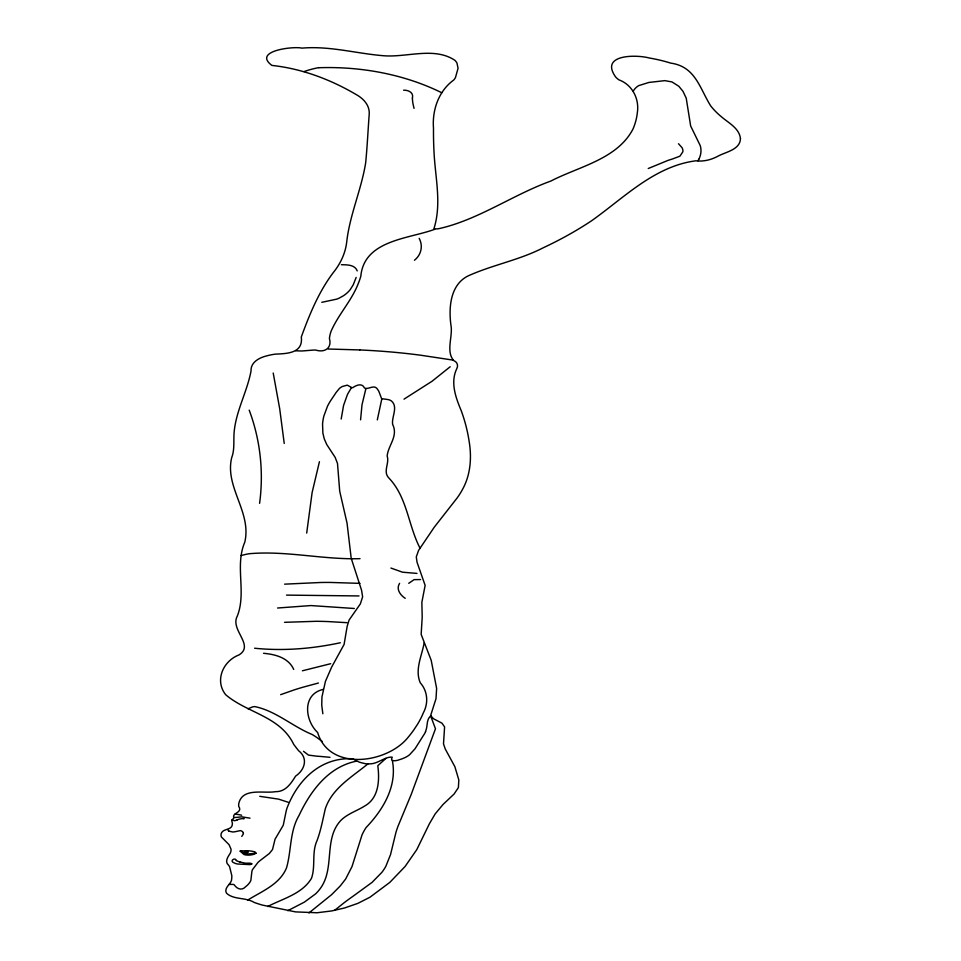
<?xml version="1.0" encoding="UTF-8"?>
<svg xmlns="http://www.w3.org/2000/svg" width="961" height="961" viewBox="0 0 961 961"><rect width="100%" height="100%" fill="white"/><g stroke="black" fill="none" stroke-linecap="round" stroke-linejoin="round"><path stroke-width="1.44" d="M412.449 98.058C413.855 92.436 408.281 89.986 403.62 90.19M241.74 850.917L240.178 851.11L243.794 854.389A6.343 3.952 -7 0 0 244.815 854.749L245.415 854.882A12.012 7.496 -7 0 0 254.221 854.197L256.058 853.176L254.641 852.023M360.579 419.837L361.997 404.845L365.877 388.724M259.602 503.336C263.807 471.875 260.347 439.874 249.199 410.143M306.691 533.067L312.121 492.537L319.436 461.7M381.829 398.815L377.313 419.885M341.179 419.056L343.582 405.374L347.293 394.911A95.776 59.75 -7 0 1 348.242 393.061L351.498 387.559M424.161 642.861C421.855 655.991 414.647 669.565 420.233 682.742C427.657 691.091 428.666 702.923 423.357 712.81A152.571 95.187 -7 0 1 417.555 724.234L413.939 729.735A179.299 111.86 -7 0 1 408.197 737.219C387.331 763.527 329.227 771.743 317.647 732.51C304.649 720.233 302.078 694.19 323.16 689.409M356.171 277.417L353.228 284.828L350.224 289.609A34.103 21.274 -7 0 1 343.606 295.664L339.377 298.03A23.1 14.403 -7 0 1 336.65 299.159L321.803 302.319M425.531 731.633L426.384 728.846A83.751 52.254 -7 0 0 426.864 726.348L427.345 722.828A56.675 35.365 -7 0 1 427.525 721.723L428.27 719.224A19.448 12.133 -7 0 1 430.78 715.801M399.596 583.351C395.848 589.069 400.256 595.147 405.218 598.319M698.839 159.202L697.974 160.763M241.764 836.418L243.277 834.088A5.213 3.255 -7 0 0 243.325 833.055M414.455 260.239C421.182 255.013 423.296 245.968 419.176 238.364M385.866 758.445L377.805 765.701C379.691 780.08 378.958 798.123 364.591 806.075C356.771 810.964 347.594 813.739 340.915 820.346C323.04 839.265 335.581 869.261 319.581 889.43A48.567 30.296 -7 0 1 315.544 893.91L304.373 902.127L287.771 910.704M408.737 583.303L414.107 579.639L420.558 579.567M450.192 366.742L432.018 381.277L404.016 399.151M334.572 910.379L344.002 902.847A231.637 144.51 -7 0 1 352.867 896.361L372.039 882.402L381.781 872.456A73.757 46.02 -7 0 0 385.938 866.101L390.55 854.557L395.8 832.971A194.783 121.518 -7 0 1 397.974 826.34L411.248 794.351L435.477 728.774L430.732 716.101M367.895 763.911C352.122 776.848 332.05 788.308 325.311 808.778C322.836 819.421 320.902 830.22 317.07 840.515C311.484 852.575 315.785 866.173 311.472 878.342C302.21 893.922 282.846 898.631 267.675 906.511M308.961 912.938L331.593 894.679L340.242 885.97L345.624 879.051L351.99 866.642L362.045 834.857A99.716 62.213 -7 0 1 366.057 827.589C383.127 809.751 397.349 786.266 392.364 760.644M247.674 900.097C261.812 891.315 279.879 884.36 286.546 867.795C291.507 850.533 289.561 831.493 299.039 815.445C310.547 790.987 328.434 766.698 356.543 761.16M248.034 708.798L252.671 706.876A6.631 4.144 -7 0 1 254.809 706.599C275.723 710.84 292.468 726.408 312.049 734.444A111.596 69.624 -7 0 1 316.95 737.58L322.391 741.58M648.231 168.523L668.207 160.319A77.276 48.218 -7 0 1 672.063 159.13L679.92 156.175L682.839 151.814A15.929 9.934 -7 0 0 682.01 147.658L678.502 143.73M237.307 819.937L234.604 820.742L231.937 819.925M280.648 694.659L294.318 689.866A175.539 109.518 -7 0 1 303.844 686.971L318.415 683.031M434.732 229.307C408.521 238.953 364.171 240.058 360.807 276.275A152.859 95.367 -7 0 1 358.297 283.483C351.69 300.697 338.464 314.295 331.149 331.101A70.597 44.05 -7 0 0 329.419 338.44C332.158 348.11 324.674 352.927 315.809 350.08A27.196 16.974 -7 0 0 313.202 350.08L302.871 350.921A35.04 21.863 -7 0 1 298.487 350.909L295.652 350.777M241.151 555.53L242.136 555.278A57.131 35.641 -7 0 1 249.019 553.74C285.994 550.437 322.884 559.77 360.015 558.665M330.692 663.703L302.403 670.79M256.058 853.176L247.229 854.089L240.178 851.11M340.35 642.753C312.205 648.771 283.315 651.162 254.629 648.231M318.98 67.726C360.675 66.297 404.245 74.189 441.796 92.761M277.585 608.013L310.932 605.562L354.297 608.493M229.15 884.42L233.211 884.42A3.616 2.258 -7 0 1 234.136 884.733C236.971 888.913 241.776 891.111 245.86 886.498A24.65 15.388 -7 0 0 248.286 884.3L249.488 882.847A19.713 12.301 -7 0 0 250.881 880.3L251.842 871.795A21.995 13.718 -7 0 1 252.443 869.705L258.004 862.377A47.906 29.887 -7 0 1 260.203 860.491L269.332 853.5L272.516 849.548L275.062 839.181L283.255 825.259L286.162 811.132A72.844 45.443 -7 0 1 287.171 807.684C297.958 779.695 320.782 757.124 352.627 758.758L359.414 762.229L365.805 763.803A13.79 8.601 -7 0 0 369.697 763.839C377.553 764.163 385.769 756.055 392.268 757.232C389.181 761.953 396.677 760.968 399.259 759.731A28.013 17.478 -7 0 0 401.914 758.878L404.629 757.773A21.238 13.25 -7 0 0 409.59 754.733L415.08 748.715L423.405 735.489A39.857 24.866 -7 0 0 425.579 731.645M233.727 817.595L237.631 817.294A44.218 27.593 -7 0 0 238.929 817.15L240.238 816.994A16.145 10.078 -7 0 1 241.908 816.85L250.028 818.171M284.612 584.156L320.782 582.486A244.118 152.294 -7 0 1 330.188 582.438L360.003 583.363M284.54 622.32L316.061 621.299A198.182 123.645 -7 0 1 328.806 621.611L346.933 622.68M243.469 818.712L244.19 818.7M286.51 595.111L359.018 595.94M328.133 349.011L359.798 349.936M341.371 264.719C347.005 264.828 354.813 264.563 357.24 270.894M416.954 573.405L402.563 572.203L390.911 568.047M234.952 814.171L236.382 814.267A27.509 17.166 -7 0 1 240.01 814.88L241.643 815.216M329.995 757.316L320.385 756.427A108.257 67.546 -7 0 0 317.046 756.211L308.517 755.106L303.508 751.31M259.758 796.321L278.618 799.144L288.528 802.375M263.542 653.3C275.254 654.333 288.456 657.672 293.73 669.445M453.015 360.099L420.281 355.162A481.966 300.685 -7 0 0 359.798 349.948M239.902 861.969L245.055 863.146A7.856 4.901 -7 0 0 246.052 863.194L249.68 863.17A5.346 3.339 -7 0 1 252.046 863.855L250.028 864.612L237.727 864.011A9.298 5.802 -7 0 1 235.733 863.555A22.596 14.091 -7 0 1 232.79 862.197C230.147 860.696 235.061 856.96 236.442 860.443M229.042 831.181L232.682 831.974A9.166 5.718 -7 0 0 235.757 831.577L240.202 830.652A2.427 1.514 -7 0 1 241.043 830.772L242.376 831.505A6.259 3.904 -7 0 1 243.325 833.055M227.901 829.992L228.081 830.232A8.685 5.418 -7 0 0 229.006 831.193M420.017 548.154C408.197 525.391 407.32 497.51 389.025 478.158C382.466 471.695 389.734 463.502 387.151 455.982C388.256 445.123 398.503 436.198 392.617 424.33C391.487 416.834 398.431 406.935 391.439 400.977A10.859 6.775 -7 0 0 388.4 399.62L381.589 398.647L379.102 392.004A21.178 13.214 -7 0 0 377.841 389.77C374.574 383.571 368.76 389.962 364.543 388.076C362.213 382.718 356.375 385.085 352.807 387.643A2.535 1.586 -7 0 1 351.726 387.607L347.269 385.145L342.188 386.55A16.061 10.018 -7 0 0 339.365 388.52L336.002 392.629A194.146 121.122 -7 0 1 334.128 395.464L330.716 400.533A100.569 62.741 -7 0 0 327.437 406.359L323.857 416.101A112.737 70.333 -7 0 0 322.56 424.053L322.872 433.075L324.277 438.913L326.752 444.535L335.149 457.364L337.503 463.466L339.701 491.155L347.041 523.132L351.197 558.233L361.588 590.318L362.621 596.901L360.339 603.916L349.059 620.097L347.161 626.344L344.098 644.435L331.677 667.042L325.443 681.349L321.947 696.953L321.743 705.218L322.848 713.759M414.059 108.377L413.362 105.446A89.337 55.738 -7 0 1 412.389 98.058M273.212 373.036L279.699 408.737L284.228 443.441M304.036 71.57A66.934 41.755 -7 0 1 318.932 67.582M633.251 91.043A31.485 19.64 -7 0 1 635.305 88.328L636.602 87.115A13.322 8.313 -7 0 1 638.789 85.601L648.927 82.442L664.832 80.64L671.967 81.925L678.826 86.274L682.983 91.307L686.226 98.19L690.659 125.987L700.245 145.628A44.086 27.497 -7 0 1 698.947 159.094M239.914 861.957A12.901 8.048 -7 0 1 236.322 860.527M241.764 851.062A21.442 13.382 -7 0 1 254.785 851.866M237.187 819.769A14.823 9.25 -7 0 1 243.481 818.52M740.463 138.636C740.054 149.976 725.483 151.898 717.555 156.403C710.888 159.898 703.416 161.748 695.896 160.799C654.501 166.145 624.085 197.75 591.556 220.79A313.718 195.72 -7 0 1 543.325 247.734C520.093 259.746 494.134 264.575 470.289 274.942C450.541 282.858 448.487 306.535 450.889 324.842C453.208 335.954 445.436 351.678 453.88 360.687C457.28 361.901 458.541 365.733 456.703 368.832C450.18 382.526 455.766 397.65 461.208 410.647A395.728 246.881 -7 0 1 469.052 440.835C471.899 457.268 470.686 474.926 462.361 489.69A125.002 77.985 -7 0 1 457.04 498.086L434.276 527.181L418.576 550.401L416.281 556.899L417.05 562.257L425.134 585.381L421.855 602.343L422.203 617.166L421.158 634.392L431.189 660.267L436.63 688.412L436.006 698.671L430.6 715.645L433.567 718.768L441.976 723.177L444.595 726.936L443.501 743.874L445.291 749.075L454.865 766.662L458.829 779.972L458.385 787.612L454.085 794.026L443.081 804.429L435.165 813.919L429.387 823.769L416.786 849.632L405.074 866.51L389.806 882.402L369.925 897.25L357.864 903.364L344.591 907.965L331.737 910.932L317.01 912.758L295.556 911.893L262.329 905.082A108.893 67.943 -7 0 1 254.209 902.439C245.8 897.19 234.028 899.976 226.7 893.382A13.754 8.577 -7 0 1 225.811 890.583C226.051 885.742 232.069 883.375 231.733 878.246A67.402 42.044 -7 0 0 231.817 875.663L229.583 866.678A24.89 15.532 -7 0 0 228.586 865.236C224.502 861.921 227.697 857.02 230.003 853.692A17.995 11.232 -7 0 0 231.036 849.2L229.078 844.707L221.486 837.079A11.436 7.135 -7 0 1 221.174 833.836A12.325 7.688 -7 0 1 221.751 832.43C224.466 828.25 232.574 830.304 232.37 823.505A7.556 4.709 -7 0 0 232.178 822.364L231.673 820.454L233.367 818.508A3.592 2.246 -7 0 0 233.691 817.198C232.298 812.766 243.001 812.706 238.724 806.339A27.629 17.238 -7 0 1 238.845 803.228C242.761 787.323 263.674 793.762 275.579 791.66C285.513 791.936 290.991 783.527 295.604 776.104C304.637 770.061 308.493 758.373 298.691 750.793A302.198 188.536 -7 0 1 293.67 744.294C280.107 716.161 247.157 713.098 225.679 694.719C214.399 680.472 223.108 660.964 239.001 654.922C254.917 645.143 229.799 629.935 237.307 616.085C246.701 592.144 234.556 565.981 244.791 542.172A107.8 67.246 -7 0 0 245.848 535.217C247.854 508.237 225.09 484.885 231.697 457.664C234.808 449.532 233.415 440.751 234.124 432.282C235.998 410.888 247.121 391.848 251.037 370.97C250.521 362.141 259.578 357.552 266.99 355.81A36.386 22.704 -7 0 1 275.663 354.116C287.339 353.6 303.328 353.192 301.31 336.963C309.49 314.511 318.764 291.772 333.323 272.54C340.362 263.855 345.323 253.524 346.669 242.34C349.636 215.048 361.384 189.761 365.673 162.757C367.27 146.408 368.027 129.975 369.252 113.602C369.565 104.941 363.126 98.31 356.002 94.454C330.2 79.295 301.634 68.639 271.879 65.408C252.202 50.693 293.994 46.068 301.898 48.134C329.563 45.732 356.075 53.48 383.307 55.714C406.527 57.768 434.168 46.428 454.925 60.339A24.265 15.136 -7 0 1 456.992 63.138L458.061 68.303L455.502 77.409A16.229 10.127 -7 0 1 453.64 80.099C438.672 90.911 432.054 110.131 433.495 128.197A1014.564 632.963 -7 0 0 434.12 154.048C435.561 178.95 441.688 204.537 433.879 228.826L437.531 228.898A19.256 12.012 -7 0 1 439.549 228.514C478.866 219.516 512.958 194.735 550.833 181.064C578.918 166.481 617.262 159.262 633.023 128.978A126.191 78.73 -7 0 0 637.275 113.122C639.618 99.187 632.494 84.844 619.004 79.883A26.199 16.349 -7 0 1 615.557 76.868C599.472 54.128 636.542 54.513 649.336 58.008A131.381 81.961 -7 0 1 670.658 63.102C695.452 66.537 699.596 88.1 710.659 105.842A122.732 76.568 -7 0 0 721.639 116.966C728.75 123.068 739.333 128.281 740.463 138.636M244.707 852.335C248.551 856.371 248.971 847.71 244.719 852.263M245.908 852.96A1.249 0.781 -7 0 0 247.77 852.131A1.249 0.781 -7 0 0 245.896 851.602A1.249 0.781 -7 0 0 245.908 852.96"/></g></svg>
